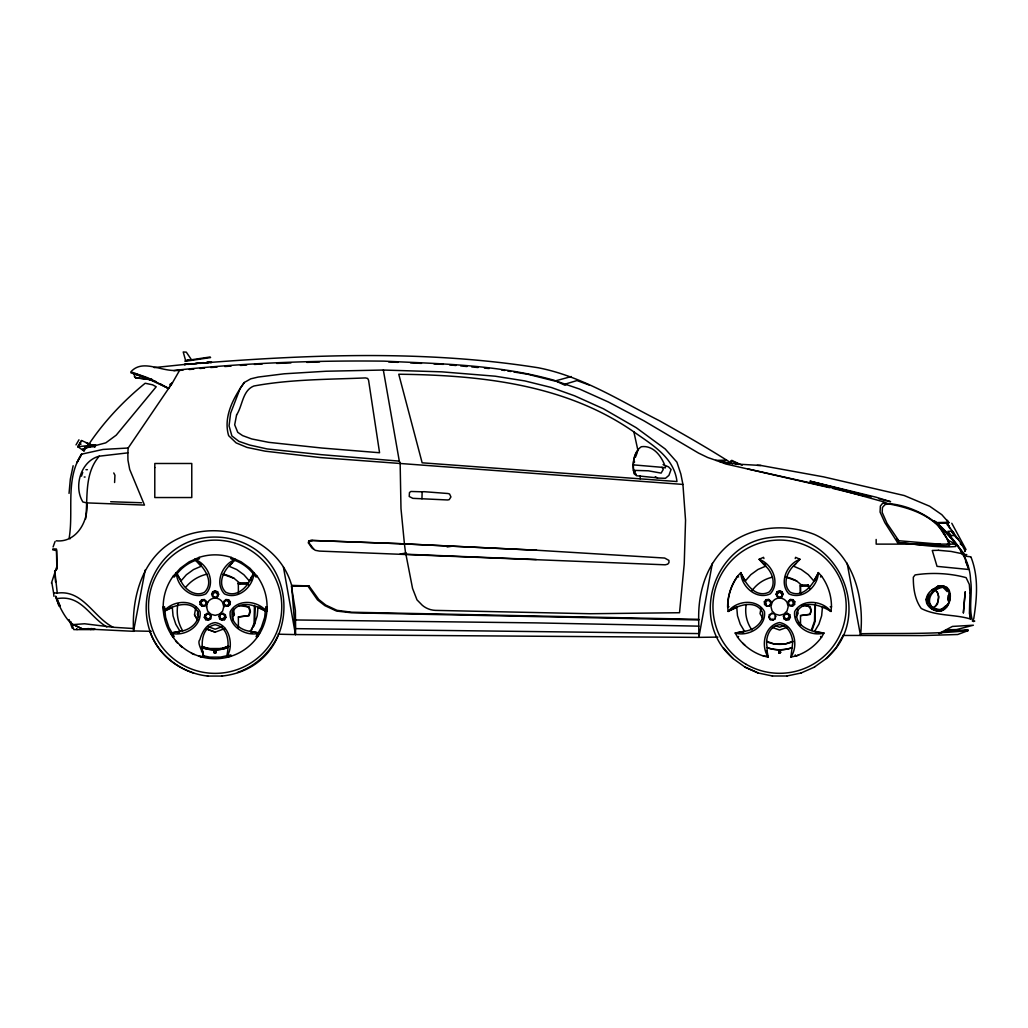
<?xml version="1.0" encoding="UTF-8"?>
<svg xmlns="http://www.w3.org/2000/svg" width="1028" height="1028" viewBox="0 0 1028 1028"><rect width="100%" height="100%" fill="white"/><g stroke="black" fill="none" stroke-linecap="round" stroke-linejoin="round"><path stroke-width="1.5" d="M800.504 625.191L800.504 615.592L809.691 614.294C813.251 608.537 807.802 604.091 802.097 605.492M81.919 628.75L133.537 631.308C131.533 594.852 143.869 553.719 179.849 537.862C221.83 518.69 278.755 539.443 291.644 585.382L295.473 634.584L278.035 634.186M203.801 657.072C200.833 645.777 200.55 627.363 215.135 624.728C229.488 627.337 229.347 645.031 226.725 656.327C233.806 648.038 230.632 624.728 215.135 622.608C206.551 623.508 201.989 632.194 199.895 639.673C195.012 644.222 211.023 661.968 199.111 656.108M792.858 641.356L790.905 657.046L795.608 656.044A51.94 51.94 0 0 0 821.565 637.18L823.968 633.03C812.493 632.297 794.528 626.964 796.674 612.238C803.588 599.067 821.243 605.299 830.958 611.454L831.472 606.7A51.94 51.94 0 0 0 821.565 576.13L818.352 572.596C814.099 583.3 803.485 598.733 790.146 592.128C781.563 583.891 787.808 570.257 795.698 563.884M85.632 518.96C88.1 497.616 83.949 473.857 99.241 456.188L127.845 452.86L128.166 448.015L172.408 382.866L179.9 369.823C247.671 362.82 315.827 360.365 383.932 361.136C441.038 363.848 499.158 364.657 554.542 380.411M210.11 356.986L185.413 360.674M295.627 628.648L295.383 610.465L291.412 586.217L309.004 585.934L318.783 599.504L325.76 605.081L337.004 610.336L351.717 612.225L698.68 619.319L698.86 637.373L295.447 634.572L295.627 628.648L698.86 633.582M860.693 633.736C896.66 633.094 932.576 634.482 968.273 630.549L957.762 634.507L921.653 635.587L860.526 635.445C864.805 596.613 852.944 551.818 814.459 534.431C786.638 523.548 753.164 525.732 729.109 544.339C707.418 562.252 698.346 590.406 698.68 617.854L698.68 619.319M640.161 478.842L640.264 475.733M937.819 587.759L941.969 585.87L945.336 586.77L947.829 589.597M114.596 482.505L114.943 475.27L113.761 472.944M229.051 603.937L228.049 600.853L226.224 600.493L224.477 601.598L224.104 603.834L225.71 605.428L227.792 605.299L229.051 603.937L230.143 604.49L228.1 606.237L225.415 606.032L223.667 603.976L223.873 601.303L225.916 599.555L228.601 599.761L230.349 601.804L230.143 604.49M793.487 603.873L792.485 600.776L790.66 600.429L788.913 601.534L788.54 603.77L790.159 605.364L792.228 605.222L793.487 603.873L794.58 604.425L792.537 606.173L789.851 605.955L788.103 603.911L788.309 601.226L790.365 599.478L793.038 599.697L794.785 601.74L794.58 604.425M214.287 652.986L214.389 650.197L215.43 649.902L216.201 652.536L214.287 652.986L214.389 650.197M778.723 652.921L778.826 650.12L779.866 649.837L780.637 652.472L778.723 652.921L778.826 650.12M664.615 464.926C660.824 455.314 652.831 445.111 641.318 446.73C633.389 451.999 632.374 463.731 634.006 472.443L636.216 474.268M99.241 456.188C80.647 460.994 73.373 486.719 82.882 501.985L86.802 502.885C88.806 521.016 76.38 542.9 56.244 540.805M947.739 599.838L948.073 595.585M948.381 601.187L948.921 594.145M209.057 362.254L210.033 362.177M206.589 606.481L206.615 607.124M260.444 607.278L257.964 607.509L257.218 615.823L254.494 624.214L250.228 631.308C241.027 630.472 230.221 622.544 232.238 612.303C239.151 599.131 256.807 605.364 266.522 611.519L267.036 606.764M185.31 364.362L184.385 364.657L186.312 364.297C303.17 354.788 421.788 349.366 538.042 367.728C581.861 376.171 619.935 400.779 659.231 420.632C683.928 434.523 708.6 448.478 732.424 463.834M944.732 608.422L942.483 610.336C936.457 612.624 929.569 609.077 926.768 603.564C925.007 598.476 927.564 593.207 931.766 590.188L937.035 586.744L941.892 585.896M205.536 617.211L205.767 615.361L207.36 614.037L209.596 614.371L210.612 616.402L209.84 618.329L208.157 619.113L205.536 617.211L204.328 617.391L204.957 614.783L207.258 613.369L209.866 613.999L211.28 616.299L210.65 618.907L208.35 620.321L205.741 619.691L204.328 617.391M223.667 607.124L223.693 606.481M133.55 373.717L155.973 381.581M933.912 589.686C940.748 592.038 939.361 604.078 933.784 607.355L933.655 608.293L937.446 604.13L938.77 596.754L937.253 591.755M973.696 619.036C976.908 598.63 978.823 577.196 971.139 557.497M53.096 546.947L55.037 541.55M191.028 363.861L184.629 364.413M308.683 541.203L308.426 542.9L311.831 547.873L315.339 550.327L319.387 551.085L665.193 564.809L667.712 564.179L668.971 562.624L668.945 560.414L664.666 558.05L534.843 550.121L400.136 543.683L310.61 540.381L308.683 541.203L312.653 540.497L400.136 543.696L536.642 550.237M221.919 620.321L224.541 619.691L225.942 617.391L225.325 614.783L223.025 613.369L220.403 613.999L219.003 616.299L219.632 618.907L221.919 620.321L222.112 619.113L224.746 617.211L224.515 615.361L222.922 614.037L220.673 614.371L219.658 616.402L220.429 618.329L222.112 619.113M222.922 614.037L223.025 613.369M786.356 620.257L788.977 619.627L790.378 617.327L789.761 614.718L787.461 613.305L784.839 613.934L783.439 616.235L784.068 618.843L786.356 620.257L786.548 619.049L789.183 617.134L788.951 615.297L787.358 613.973L785.109 614.307L784.094 616.337L784.865 618.265L786.548 619.049M787.358 613.973L787.461 613.305M195.86 606.983L194.472 614.834L197.659 620.359M197.929 611.287L197.402 614.32L198.944 616.993M761.093 607.702L760.039 613.639L763.059 618.869M634.584 461.855L634.533 462.099M712.327 563.357L698.873 637.36L717.891 637.103M133.537 631.308L145.205 570.013M247.003 582.837L246.746 584.148L238.406 584.148L238.252 582.837L247.003 582.837L248.66 585.253M809.768 588.736L807.982 586.166L808.214 584.983L800.375 584.983L800.504 594.158M926.344 600.275L926.189 599.041M313.823 549.26L309.222 543.182L309.467 541.435M73.142 465.735L70.328 479.125L69.043 493.389M818.352 572.596C818.018 586.628 802.547 600.288 788.9 593.85C778.556 582.863 786.78 563.922 800.002 559.283L795.621 557.33L795.222 558.577M768.764 617.327L769.394 614.718L771.694 613.305L774.302 613.934L775.716 616.235L775.086 618.843L772.786 620.257L770.178 619.627L768.764 617.327L769.972 617.134M217.152 596.279L217.666 594.274L215.135 592.025L212.616 594.274L213.13 596.279L215.135 597.332L217.628 596.754L215.135 597.782L212.655 596.754L211.627 594.274L212.655 591.781L215.135 590.753L217.628 591.781L218.656 594.274L217.628 596.754M781.588 596.214L782.102 594.197L779.571 591.961L777.052 594.197L777.566 596.214L779.571 597.255L782.064 596.69L779.571 597.718L777.091 596.69L776.063 594.197L777.091 591.717L779.571 590.689L782.064 591.717L783.092 594.197L782.064 596.69M84.013 450.894L82.574 448.979L90.04 446.859L91.184 444.816L81.559 440.537L77.858 446.705L83.975 450.945L86.223 447.643M133.768 373.768L134.437 373.562L134.424 376.698L136.287 377.918L150.653 379.679L151.604 378.869M818.147 573.2L813.778 580.897L808.316 574.665L801.172 569.473L793.539 566.184L800.002 559.283M202.182 606.237L200.139 604.49L199.92 601.804L201.668 599.761L204.354 599.555L206.397 601.303L206.615 603.976L204.868 606.032L202.182 606.237L201.141 602.202L202.233 600.853L204.045 600.493L205.806 601.598L206.178 603.834L204.559 605.428L202.49 605.299M204.045 600.493L204.354 599.555M766.618 606.173L765.577 602.138L766.67 600.776L768.481 600.429L770.242 601.534L770.615 603.77L769.304 605.955L771.051 603.911L770.833 601.226L768.79 599.478L766.117 599.697L764.369 601.74L764.575 604.425L766.618 606.173L769.304 605.955M768.481 600.429L768.79 599.478M231.184 557.394L230.773 558.654L234.345 560.234A41.223 41.223 0 0 1 253.453 574.099L256.088 577.042L257.154 576.258L249.894 568.188L241.105 561.815L231.184 557.394A51.94 51.94 0 0 0 199.085 557.394L189.165 561.815L180.388 568.188L173.115 576.258A51.94 51.94 0 0 0 180.388 645.391A51.94 51.94 0 0 0 249.894 645.391A51.94 51.94 0 0 0 257.154 576.258M56.874 566.467L51.439 583.082M81.482 476.17L82.728 472.43M251.68 629.946L254.07 623.109L254.456 605.376M253.672 626.553L254.674 623.688L255.188 606.649M811.542 629.65L814.536 621.066L814.844 604.425M811.94 630.575L815.075 621.58L815.397 604.13M635.471 457.152L637.116 452.95M928.811 593.798L926.87 598.861M790.905 657.046C798.885 645.507 794.4 625.358 779.571 622.544C764.742 625.358 760.27 645.507 768.237 657.046L763.547 656.044M729.739 463.564L731.859 460.441L742.165 465.286M730.445 463.461L731.859 460.441M228.049 600.853L228.601 599.761M792.485 600.776L793.038 599.697M232.328 562.804C224.117 569.384 216.664 583.351 225.71 592.205C236.915 598.078 247.889 586.667 251.629 576.824M87.149 446.974L92.456 446.37M81.559 440.537L77.858 446.705L87.56 445.664L88.704 443.621M945.644 607.651L946.03 606.983M946.338 607.201L948.034 604.207L941.378 610.542L943.023 610.169M233.42 609.244L234.371 614.59L232.778 617.327L232.778 620.411M257.128 637.244L259.531 633.094L250.228 631.308L252.078 633.004M277.624 636.358C269.683 653.114 255.047 666.298 237.545 672.44M796.058 617.057L798.126 613.472L797.368 609.167M843.423 635.034L836.137 647.653L826.396 658.485L814.42 667.043M76.021 444.88L78.976 439.804M816.528 632.927L814.677 631.243L818.93 624.15L821.655 615.759L822.4 607.445L824.88 607.214M84.54 446.627L85.697 448.041L86.648 446.46M85.697 448.041L89.179 446.473L94.859 446.859L95.81 445.278L90.13 444.893M964.727 551.586L965.215 550.867M89.295 628.648L90.798 628.956L87.817 628.545M92.738 628.635L94.049 629.007L91.248 628.545M88.626 444.803L90.49 441.834C105.704 419.809 124.401 400.11 145.179 383.251L152.568 384.806L156.205 386.759L116.215 435.165L105.794 442.85L93.946 445.972M405.906 554.233L412.549 588.427L417.008 599.889L422.392 605.364A21.318 20.997 -1.5 0 0 435.307 610.375L590.072 613.729L679.521 612.727L684.237 563.845L685.548 520.245L682.926 484.419L680.844 474.024L676.925 462.189L665.245 449.005L636.242 427.712L603.346 408.733L574.613 395.819L551.291 387.479L524.743 380.9L495.175 376.197L441.783 371.84L383.341 370.029L326.133 371.236L284.229 373.794L258.195 377.058L250.742 378.831L244.278 382.506L240.102 388.52L230.606 413.256L229.051 425.823L231.891 435.962L238.933 441.359L249.573 445.021L267.023 448.928L321.481 454.684L399.301 461.122L400.136 462.639L400.984 508.603L404.428 543.902M249.341 580.961L253.903 572.673C253.582 586.692 238.111 600.352 224.464 593.914C214.12 582.927 222.344 563.986 235.566 559.348L229.103 566.261L236.736 569.551L243.88 574.742L249.341 580.961L251.487 579.741M205.741 619.691L206.487 618.663M770.178 619.627L770.923 618.586M932.422 590.021L933.013 589.211M637.643 450.868C633.171 457.331 632.169 466.211 634.147 473.792L636.538 475.746L657.483 477.879M244.278 382.506C233.664 397.335 222.986 416.905 228.64 435.654L236.144 442.901L247.041 447.424L265.173 451.176L320.428 457.576L682.926 484.419M215.469 653.281L216.073 650.673M779.905 653.217L780.509 650.596M743.218 579.676L745.377 580.897L750.825 574.678L757.97 569.473L765.616 566.184C772.568 572.275 776.667 585.035 769.008 592.128C755.67 598.733 745.056 583.3 740.815 572.609L737.59 576.168A51.94 51.94 0 0 0 727.618 606.649L728.184 611.467C736.69 600.313 757.225 598.347 764.485 611.583C766.4 626.553 748.615 637.052 735.187 633.03L737.577 637.18A51.94 51.94 0 0 0 763.508 656.044M826.216 658.485C876.28 616.132 837.267 528.495 772.285 537.361C713.933 541.756 688.207 620.758 733.118 658.485M216.767 592.642L217.628 591.781M781.203 592.578L782.064 591.717M932.512 590.188L937.639 586.911L942.612 586.076M931.766 590.188L932.473 589.545M941.751 609.476L945.156 606.25M178.191 633.004L180.041 631.308C189.242 630.472 200.062 622.544 198.031 612.303C191.131 599.131 173.475 605.364 163.76 611.519L172.306 607.509L173.051 615.823L175.788 624.214L180.041 631.308L170.776 633.081L173.141 637.244M742.627 632.927L744.478 631.243C753.678 630.408 764.498 622.48 762.468 612.238C755.567 599.067 737.911 605.299 728.197 611.454M947.353 544.197L948.651 543.157C940.299 517.688 912.067 508.025 888.115 503.823L884.928 504.697L882.435 507.459L882.178 512.407L887.01 523.355L898.806 540.754L940.196 544.197M728.646 611.12L736.755 607.445L737.487 615.759L740.224 624.15L744.478 631.243L736.022 633.017M820.524 576.965L821.59 576.194M224.515 615.361L225.325 614.783M219.632 618.907L220.429 618.329M784.068 618.843L784.865 618.265M788.951 615.297L789.761 614.718M173.115 637.321L174.182 636.55L168.888 627.376L165.624 617.314L164.519 606.79L163.195 606.79L163.735 611.531C172.241 600.378 192.789 598.424 200.049 611.647C201.951 626.63 184.179 637.116 170.751 633.094L180.041 631.308M737.551 637.257L738.618 636.473M169.761 384.511L172.408 382.866L168.528 388.391L143.059 376.492L130.967 372.894M735.521 463.268L735.662 464.322L735.521 463.268L738.798 464.515M210.008 362.537L211.884 362.396L206.602 362.357M813.778 580.897L815.936 579.676M200.139 604.49L201.218 603.937M764.575 604.425L765.667 603.873M801.12 672.967L814.6 667.043M200.691 563.781L201.18 566.261L193.534 569.551L186.389 574.742L180.941 580.961C184.577 589.455 195.461 597.294 204.572 592.205C214.968 581.552 203.57 566.685 194.703 559.348C207.939 563.986 216.15 582.927 205.818 593.914C192.159 600.352 176.7 586.692 176.366 572.673L180.941 580.961L176.366 572.673M974.75 621.092L972.308 619.91C968.556 607.304 972.694 593.079 970.56 579.998C969.802 556.379 953.187 537.837 936.739 522.661L936.045 522.764L948.793 522.609L946.929 520.117M186.993 360.288L188.599 359.98M222.369 626.579L215.135 629.213L207.9 626.579M225.158 628.404L215.135 632.181L206.14 628.905M223.102 648.038L228.601 646.034M783.683 625.731L779.571 627.221L775.472 625.731M786.664 627.453L779.571 630.035L772.491 627.453M792.498 641.331L785.559 643.849L773.763 643.849L766.837 641.331M726.539 460.159L715.642 460.377M229.141 602.202L230.349 601.804M793.577 602.138L794.785 601.74M964.431 630.627L968.106 629.804M565.053 385.269L555.493 380.874L571.324 376.531M932.679 607.664L933.784 607.355M876.164 539.456L876.164 544.12L955.5 544.12C939.823 520.104 911.104 503.579 882.641 503.257L880.366 506.084L880.071 512.072L884.812 522.584L897.508 542.476L917.246 544.506L948.291 545.971L949.821 544.904L948.163 540.24L955.5 544.12L955.706 546.51C936.649 548.168 916.732 544.056 897.508 542.476M947.366 520.669L948.793 522.609L936.29 522.661L948.163 540.24M935.827 523.072L936.675 522.866L949.319 535.678L966.127 556.238L970.933 556.829M939.206 611.043C947.341 610.812 927.359 606.79 934.658 610.131M214.274 652.086L216.201 652.536M778.71 652.022L780.637 652.472M210.599 357.564L184.976 361.329M226.468 657.11L231.171 656.108L230.786 654.926L220.455 657.11L209.84 657.136L203.364 655.761M221.971 676.064C304.339 667.223 304.686 546.896 222.421 537.438C140.232 529.613 115.342 646.753 193.598 673.032M786.857 676L801.287 672.967M191.272 359.453L186.312 352.154L183.215 351.974L185.695 360.828M735.187 633.03L744.478 631.243M737.063 463.988L738.001 463.821L731.075 460.698M210.612 616.402L211.28 616.299M775.048 616.337L775.716 616.235M406.394 553.051L400.136 553.989L536.295 559.528M447.129 546.96L451.819 546.254M173.899 370.697L179.9 369.823L177.189 370.645M421.943 498.76L447.565 499.968L449.197 499.672L450.945 496.922L449.557 493.993L447.964 493.517L423.999 491.68L422.148 491.847L421.943 498.76L412.832 498.349L409.221 496.485L409.465 492.541L410.956 491.461L422.367 491.821M946.325 522.725L961.604 544.082L962.336 543.979M207.232 362.357L209.763 362.19M154.213 367.6L192.352 363.642M823.968 633.03C810.539 637.052 792.755 626.553 794.657 611.583C801.917 598.347 822.464 600.313 830.971 611.467L830.264 610.953M179.951 370.401L183.023 370.106M189.178 369.527L193.804 369.091M199.959 368.499L204.572 368.063M935.634 522.854L936.277 522.866M195.513 363.359L203.428 362.64M958.546 539.546L956.143 537.618L951.594 530.975L952.365 530.898M199.817 363.398L208.555 362.666M187.79 364.375L196.849 363.642M88.022 445.06L95.81 445.278M210.753 367.523L216.998 367.086M224.811 366.533L231.056 366.096M240.436 365.441L246.681 365.004M254.481 364.452L262.294 363.899M934.735 521.916L937.24 523.792M77.858 446.705L79.58 446.615L79.002 445.432M276.609 363.411L290.924 362.923M306.832 362.383L319.554 361.946M936.29 522.661L948.793 522.609L941.815 514.681L929.659 506.239L904.267 495.547L823.518 476.851L760.951 465.478L736.768 464.078L719.047 461.405L707.714 457.511L698.449 453.027L643.888 420.786L608.332 401.987L579.445 389.008L555.493 380.874M967.284 629.804L945.452 631.346L938.885 633.582L952.429 626.425L973.375 625.217L956.554 629.573L945.747 629.843M238.406 627.71L238.38 616.903L248.647 615.554L249.881 611.287L248.647 607.034L244.291 605.839M238.406 617.006L249.161 615.682L250.395 611.287L249.161 606.893L238.804 605.698M800.504 615.592L810.154 614.423L811.246 610.478L810.154 606.533L801.943 605.402M966.783 554.593L964.38 554.619M128.166 448.015L103.006 449.442L81.546 454.17C65.008 479.292 73.849 510.659 69.107 538.402L70.238 538.711M760.951 465.478L757.148 465.35M936.675 522.674L942.547 528.945L942.959 532.247L945.426 535.935M843.024 635.458L860.526 635.445M823.389 633.017L814.677 631.243M633.364 470.349L648.385 470.811L661.107 473.111L663.253 469.475L661.968 467.316L633.351 464.874M946.788 522.674L935.493 523.188M727.644 606.726L728.955 606.726M85.954 469.693L87.406 469.693M84.206 477.018L85.093 477.018M309.158 542.9L308.426 542.9L309.222 543.182M52.826 548.901L56.386 549.003L56.63 549.723L57.028 568.728L54.831 571.285L57.272 593.105C82.972 589.545 93.381 617.288 113.157 627.26L133.537 628.532M52.698 549.8L56.476 550.648L56.874 568.728L54.664 571.285L55.563 582.092M238.278 583.082L239.717 583.082M800.388 585.202L801.686 585.202M800.504 586.166L807.982 586.166M782.102 594.197L783.092 594.197M211.627 594.274L212.616 594.274M217.666 594.274L218.656 594.274M776.063 594.197L777.052 594.197M202.593 646.522L208.093 648.527L221.727 648.539M207.399 676.064L222.421 676.064M772.285 676L787.037 676M830.2 606.726L831.511 606.726M267.074 606.79L265.764 606.79L264.659 617.314L261.382 627.376L256.088 636.55L257.154 637.321M295.794 619.974L536.616 622.904L698.86 626.155M113.157 627.26L84.54 623.765L73.284 624.587C61.333 618.676 48.637 577.775 60.035 605.993L56.437 598.45M85.761 628.815L94.897 628.969M698.86 619.961L351.704 612.791L336.516 611.056L324.887 605.659L317.485 599.864L308.22 586.5M133.846 630.935L151.27 631.32M309.004 585.934L291.644 585.382M110.664 501.728L141.594 502.756M86.802 502.885L144.485 505.082L129.695 469.436L127.947 460.12L127.845 452.86M388.674 361.933L398.054 362.344M410.557 362.897L421.493 363.385M433.996 363.938L443.376 364.349M734.288 607.33L736.755 607.445M169.851 607.394L172.306 607.509M400.136 543.683L404.428 543.953L405.713 554.221M312.538 540.51L310.931 540.587M933.758 610.079L940.697 610.735M51.888 583.03L53.597 592.848L57.272 593.105M931.561 608.73L932.589 609.283M763.521 656.121L768.083 656.519M199.085 656.185L203.647 656.584M449.686 364.927L456.008 365.505M460.737 365.942L467.059 366.521M471.788 366.957L478.11 367.523M484.419 368.101L489.161 368.538M179.9 369.823C163.902 373.858 143.586 357.603 130.826 371.853L147.955 377.841L168.528 388.391L160.792 384.279M937.832 585.716L940.928 586.063M949.898 528.61L947.996 525.154M933.848 610.157L939.643 610.979M783.439 616.235L784.094 616.337M789.183 617.134L790.378 617.327M224.746 617.211L225.942 617.391M219.003 616.299L219.658 616.402M501.651 370.003L504.709 370.504M507.781 371.005L510.839 371.493M513.897 371.995L527.685 374.231L554.85 381.041M661.968 467.316L665.36 467.894L665.45 466.018L663.073 464.54M234.371 614.59L232.881 614.32L232.341 611.287M197.337 363.308L198.34 363.218M768.237 657.046L767.119 651.405L765.937 651.161L767.222 652.073M202.683 651.469L201.501 651.225L202.786 652.137M936.508 609.668L940.62 610.542M772.465 676L758.034 672.967L744.722 667.043M207.849 676.064C182.072 673.366 158.132 655.633 149.664 630.935M937.857 610.812L939.065 611.082M747.69 468.884L837.152 488.93L885.828 502.461M829.686 487.683L725.819 463.988L719.047 461.405M832.731 488.403L864.651 496.036M871.538 496.845L809.948 481.155L876.216 497.244L890.595 501.703L879.043 498.76M145.077 377.726L150.653 379.679L135.105 373.549L135.105 374.192M779.468 649.837L780.509 650.12M778.826 651.071L779.866 651.366M214.389 649.889L215.43 650.184M214.389 651.148L215.43 651.444M150.653 379.679L135.053 377.482L136.287 377.918M250.228 631.308L259.506 633.081C246.077 637.116 228.319 626.605 230.221 611.647C237.481 598.424 258.028 600.378 266.535 611.531L257.964 607.509M764.369 601.74L765.577 602.138M199.92 601.804L201.141 602.202M942.496 585.819L945.336 586.77M152.311 380.27L153.57 380.733M972.385 621.105L973.683 621.58M589.185 385.012L576.978 380.566L565.451 384.035L566.055 384.742M796.649 580.974L785.559 576.939A33.975 33.975 0 0 1 796.649 580.974L802.213 585.639L800.439 585.639L800.439 593.259M223.102 574.356L234.101 578.366L240.308 583.57L238.329 583.57L238.406 593.336M206.037 628.738L215.135 632.053M665.45 465.594L668.547 466.879L671.078 469.475L668.92 475.373L665.476 478.29L657.702 478.071L655.286 476.684M91.184 444.816L86.121 442.67L88.575 444.135M758.214 672.967L744.902 667.043L732.938 658.485L723.185 647.653M727.76 463.191L721.052 461.122L725.344 463.191M73.284 624.587L82.124 628.776L73.425 624.6M797.856 622.865L800.491 624.124M87.56 445.664L90.04 446.859M166.767 387.479L165.2 386.656M162.257 385.089L161.023 384.408M633.878 431.901C565.259 384.048 480.076 375.13 398.761 374.231L422.148 462.806L676.964 481.541C674.201 457.383 651.791 444.597 633.878 431.901L637.99 450.727M80.068 443.839L80.916 444.327L80.312 443.376M947.366 525.064L948.484 525.809M106.835 626.99C88.858 616.145 81.135 594.21 56.591 598.733L58.879 605.942M194.703 559.348L201.18 566.261M820.524 636.473L821.59 637.257M769.394 614.718L770.203 615.297M774.277 618.265L775.086 618.843M204.957 614.783L205.767 615.361M209.84 618.329L210.65 618.907M960.216 543.812L962.208 545.264L965.138 550.982M737.551 576.194L738.618 576.965M173.115 576.258L174.182 577.042L176.829 574.099A41.223 41.223 0 0 1 195.937 560.234L199.496 558.654L199.085 557.394M951.594 530.975L953.701 532.555M934.401 520.798L936.341 522.34M78.681 445.908L79.58 446.615M896.686 538.839L898.806 540.754M777.091 591.717L777.952 592.578M212.655 591.781L213.516 592.642M935.364 521.864L950.63 537.58M944.012 588.299L947.225 591.627M765.128 563.704L765.616 566.184L759.139 559.283L763.521 557.33L763.933 558.577M947.109 523.817L949.152 526.118M93.702 445.432L94.859 446.859M953.611 541.255L959.561 548.605L962.234 554.272M765.616 566.184L759.139 559.283C772.375 563.922 780.599 582.863 770.255 593.85C756.595 600.288 741.137 586.628 740.803 572.596M788.232 618.586L788.977 619.627M223.796 618.663L224.541 619.691M745.377 580.897L741.085 573.457M808.214 584.983L809.704 587.142M929.839 604.952L932.383 608.794M927.179 599.825L933.051 608.91M194.6 614.821L197.646 620.09M964.701 550.34L965.086 551.047M966.037 549.633L951.787 523.278M961.604 544.082L962.208 545.264M766.117 599.697L766.67 600.776M201.668 599.761L202.233 600.853M965.575 561.352L967.592 565.593M76.676 628.545L77.061 629.599M70.958 621.773L73.81 629.599L94.049 629.599L94.049 628.545M69.107 619.601L72.281 628.314M790.365 599.478L790.66 600.429M792.228 605.222L792.537 606.173M225.916 599.555L226.224 600.493M227.792 605.299L228.1 606.237M795.222 654.862L795.621 656.121M792.678 641.356C791.843 634.083 787.795 625.358 779.571 624.664C769.265 625.898 764.858 638.671 767.248 647.653A37.676 37.663 -0.3 0 0 792.267 647.653M847.136 563.19L860.449 635.227M383.341 370.029L399.301 461.122M283.445 567.083L295.473 634.584M771.694 613.305L771.797 613.973M772.593 619.049L772.786 620.257M207.258 613.369L207.36 614.037M208.157 619.113L208.35 620.321M927.076 600.288L927.564 603.487M634.61 470.824L634.829 472.302L634.674 471.017M53.597 592.848L53.919 596.304M970.201 614.538L970.445 618.92M779.866 649.837L779.905 651.739M215.43 649.902L215.469 651.803M767.119 651.405L767.068 647.653A37.676 37.663 0.3 0 0 792.087 647.653M779.571 590.689L779.571 591.961M215.135 590.753L215.135 592.025M90.798 628.545L90.798 629.599M792.678 641.768A33.975 33.975 0 0 1 766.657 641.768M751.853 629.894A33.975 33.975 0 0 1 746.212 604.49M751.853 590.894A33.975 33.975 0 0 1 772.336 577.222M228.807 646.561A37.907 37.907 0 0 1 201.475 646.561M182.688 630.794A37.907 37.907 0 0 1 177.947 603.886M186.094 586.821A37.907 37.907 0 0 1 207.142 574.138M223.153 574.138A37.907 37.907 0 0 1 234.101 578.366M228.344 646.561A37.907 37.907 0 0 1 222.691 648.244M221.264 648.527A37.907 37.907 0 0 1 208.093 648.527M206.667 648.244A37.907 37.907 0 0 1 202.413 647.062M227.651 647.717A37.676 37.663 0.3 0 1 202.632 647.717M227.188 647.704A37.676 37.663 -0.3 0 1 202.169 647.704M194.266 654.54A51.94 51.94 0 0 1 191.439 653.23M182.29 647.383A51.94 51.94 0 0 1 179.926 645.378M177.69 643.245A51.94 51.94 0 0 1 175.57 640.958M798.717 655.067A51.94 51.94 0 0 1 795.8 656.121M745.004 645.327A51.94 51.94 0 0 1 742.756 643.181M727.811 606.726A51.94 51.94 0 0 1 737.731 576.194M154.791 467.573L154.791 497.539L191.773 497.539L191.773 463.487L154.817 463.487L154.791 467.573M950.245 593.953C950.784 600.005 948.78 606.751 943.357 610.067C937.626 612.534 930.777 609.129 928.657 603.397L928.451 598.669C930.34 591.999 936.547 587.027 943.408 586.333L946.839 587.284L949.101 589.956L950.245 593.953M969.982 593.04L969.404 613.395L970.638 619.062C954.537 614.089 936.328 616.402 921.255 608.46C914.779 599.709 913.211 587.836 913.327 577.235L915.074 574.935C931.625 572.326 949.846 573.187 966.102 577.646L969.34 584.444L969.982 593.04M949.499 594.351C953.059 606.726 934.902 616.774 929.697 602.999C928.091 595.071 935.557 588.042 943.061 587.361L946.274 588.222L948.42 590.676L949.499 594.351M965.189 591.974L963.377 612.842L965.189 591.974M236.594 414.875L234.68 424.782L237.751 432.325L242.621 435.615L251.731 438.956L268.693 442.336L321.982 448.041L379.563 452.744L368.577 380.257L367.664 378.433L365.467 377.918C328.253 379.499 290.59 379.216 253.865 386.014C242.338 390.576 242.659 405.79 236.594 414.875M207.669 602.434L206.512 606.751L207.669 611.069L210.83 614.217L215.135 615.374L219.452 614.217L222.613 611.069L223.77 606.751L222.613 602.434A8.622 8.622 0 0 0 207.669 602.434M772.105 602.369L770.949 606.687L772.105 610.992L775.266 614.153L779.571 615.309L783.889 614.153L787.05 610.992L788.206 606.687L787.05 602.369A8.622 8.622 0 0 0 772.105 602.369M81.546 454.17L76.971 462.69L81.559 454.325M951.208 531.245L947.932 531.347L951.247 535.614L954.537 535.511L951.208 531.245M938.384 550.288L932.267 550.468L937.035 566.364L968.569 569.473L964.804 557.921L962.401 553.758L951.029 551.419L938.384 550.288M181.827 664.448A66.627 66.627 0 0 0 281.762 606.751A66.627 66.627 0 0 0 181.827 549.055A66.627 66.627 0 0 0 181.827 664.448M746.264 664.384A66.627 66.627 0 0 0 846.198 606.687A66.627 66.627 0 0 0 746.264 548.991A66.627 66.627 0 0 0 746.264 664.384"/></g></svg>
